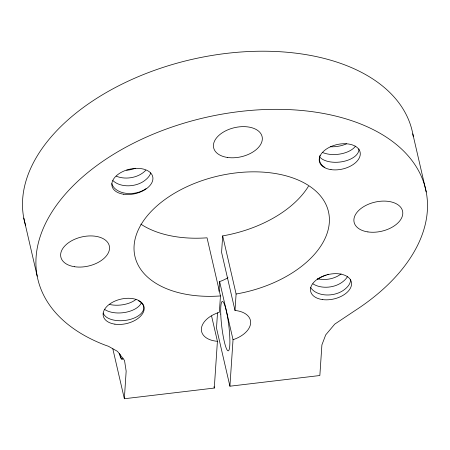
<?xml version="1.0" encoding="UTF-8"?>
<svg xmlns="http://www.w3.org/2000/svg" width="450" height="450" viewBox="0 0 450 450"><rect width="100%" height="100%" fill="white"/><g stroke="black" fill="none" stroke-linecap="round" stroke-linejoin="round"><path stroke-width="0.67" d="M211.573 316.007L217.417 341.308L214.279 388.058L124.346 398.739L126.163 371.143L124.521 360.444L117.512 351.371L108.394 346.258L105.3 345.184A199.046 119.514 -13 0 1 90.411 170.449A199.046 119.514 -13 0 1 375.863 130.984A199.046 119.514 -13 0 1 354.904 310.674L334.744 324.129L325.71 334.884L321.902 344.897L319.849 375.519L229.916 386.201L216.501 328.078L217.524 312.806M218.97 291.291L219.623 281.576A25.121 15.086 -13 0 0 227.959 277.656M308.475 186.221A99.321 59.636 -13 0 1 222.688 235.89L221.58 252.332L235.001 310.455A25.121 15.086 -13 0 1 250.639 323.1A25.121 15.086 -13 0 1 233.038 339.699L229.916 386.201M140.828 224.134A99.321 59.636 -13 0 0 207.039 237.814L220.461 295.937L219.364 312.289A24.688 14.822 -13 0 0 201.381 328.815A24.688 14.822 -13 0 0 217.417 341.308M235.001 310.455L236.104 294.013L222.688 235.89M412.796 133.847L426.218 191.97M219.623 281.576L233.038 339.699M213.964 386.691L214.279 388.058M112.821 348.823L124.346 398.739M23.782 218.081L37.204 276.21M25.577 225.377A199.046 119.514 -13 0 1 191.936 59.394A199.046 119.514 -13 0 1 413.263 136.541M122.991 358.144A20.886 2.976 83.2 0 1 119.306 353.492M220.461 295.937A99.321 59.636 -13 0 1 150.283 212.383A99.321 59.636 -13 0 1 316.733 191.908A99.321 59.636 -13 0 1 236.104 294.013M121.703 358.875A20.621 3.262 -89.7 0 1 120.049 354.409M317.407 278.724A20.616 13.922 -7.7 0 0 340.183 274.584A20.616 10.654 -17.6 0 0 341.094 273.904M350.404 279.264A20.616 10.654 -17.6 0 1 343.761 290.081A20.616 13.922 -7.7 0 1 310.624 287.477M317.402 279.512A20.616 10.654 -17.6 0 1 326.228 275.023M327.454 274.613A20.616 10.654 -17.6 0 1 328.697 274.241M312.969 283.854A20.616 13.922 -7.7 0 0 341.972 282.336A20.616 10.654 -17.6 0 0 347.529 276.536M324.928 167.406A20.616 13.421 -20.5 0 1 319.562 157.252M319.748 156.352A20.616 13.421 -20.5 0 1 320.012 155.441M358.92 148.95A20.616 11.16 -6.2 0 1 346.146 160.774A20.616 11.16 -6.2 0 1 323.139 159.654A20.616 13.421 -20.5 0 1 319.601 156.791M346.534 143.797A20.616 11.16 -6.2 0 1 330.542 146.779M355.539 146.138A20.616 11.16 -6.2 0 1 322.239 152.347M116.336 176.203A20.616 13.922 -7.7 0 0 142.436 173.154A20.616 10.654 -17.6 0 0 145.732 170.336M135.343 168.261A20.616 13.922 -7.7 0 1 126.613 170.235M146.014 188.651A20.616 13.922 -7.7 0 1 125.634 193.264A20.616 13.922 -7.7 0 1 111.797 183.6M112.849 180.518A20.616 13.922 -7.7 0 0 144.225 180.906A20.616 10.654 -17.6 0 0 150.716 172.884M138.487 300.757A20.616 11.16 -6.2 0 1 136.946 316.699A20.616 11.16 -6.2 0 1 107.949 318.088A20.616 13.421 -20.5 0 1 103.117 313.031M135.984 299.447A20.616 11.16 -6.2 0 1 109.361 304.414M141.508 302.468A20.616 11.16 -6.2 0 1 126.726 312.092A20.616 11.16 -6.2 0 1 106.161 310.337A20.616 13.421 -20.5 0 1 104.558 309.33M220.759 314.077A24.863 3.555 83.2 0 0 228.206 350.843A24.863 3.555 83.2 0 0 226.896 313.526A24.863 3.555 83.2 0 0 220.759 314.077M367.92 231.919A24.863 14.929 -13 0 0 402.711 211.877A24.863 14.929 -13 0 0 364.382 206.235A24.863 14.929 -13 0 0 367.92 231.919M227.458 157.455A24.863 14.929 -13 0 0 262.249 137.413A24.863 14.929 -13 0 0 223.92 131.771A24.863 14.929 -13 0 0 227.458 157.455M74.666 266.743A24.863 14.929 -13 0 0 109.457 246.701A24.863 14.929 -13 0 0 71.128 241.059A24.863 14.929 -13 0 0 74.666 266.743M330.981 169.611A20.886 12.538 -13 0 0 360.225 152.792A20.886 12.538 -13 0 0 328.044 148.028A20.886 12.538 -13 0 0 330.981 169.611M322.262 299.543A20.886 12.538 -13 0 0 351.506 282.724A20.886 12.538 -13 0 0 319.326 277.959A20.886 12.538 -13 0 0 322.262 299.543M114.902 324.169A20.886 12.538 -13 0 0 144.146 307.35A20.886 12.538 -13 0 0 111.96 302.586A20.886 12.538 -13 0 0 114.902 324.169M123.621 194.237A20.886 12.538 -13 0 0 152.865 177.418A20.886 12.538 -13 0 0 120.684 172.654A20.886 12.538 -13 0 0 123.621 194.237"/></g></svg>
